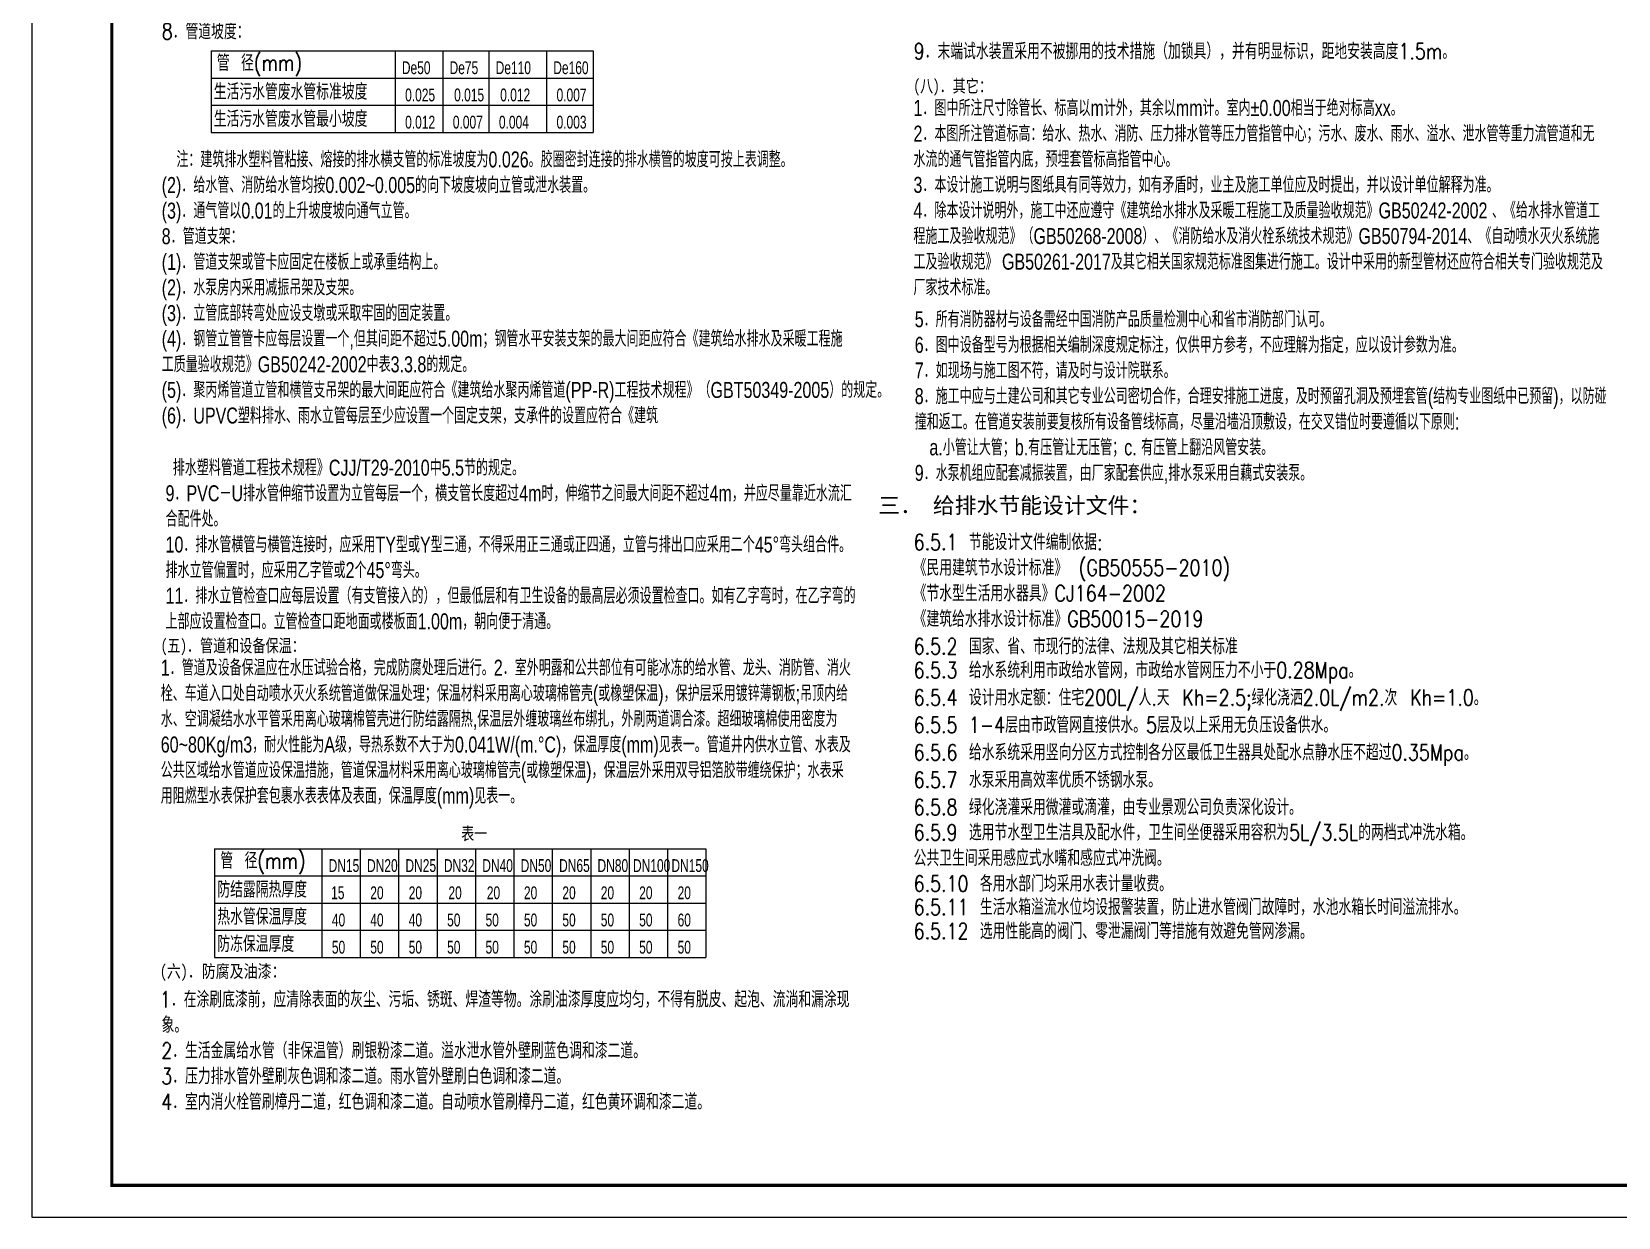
# Model space of a CAD drawing. Extents: x 1725261 to 1937680, y 860327 to 1571294.
# Drawn here: x 1791341 to 1840903, y 1279917 to 1316952 of the extents above; entities that cross this region are included whole.
import ezdxf

# ---------------------------------------------------------------- set-up
doc = ezdxf.new("R2010")
doc.units = 0
doc.header["$LTSCALE"] = 1000
doc.header["$MEASUREMENT"] = 0
for name, color, linetype in [('0s-水标注', 7, 'Continuous'), ('0s_水标注', 7, 'Continuous'), ('PUB_TEXT', 4, 'Continuous'), ('图框', 140, 'Continuous')]:
    doc.layers.add(name, color=color, linetype=linetype)
doc.styles.add('-黑体', font='simhei.ttf', dxfattribs={"width": 0.8})
doc.styles.add('HZ', font='TXT', dxfattribs={"bigfont": 'HZTXT'})
doc.styles.add('hztxt', font='a.shx', dxfattribs={"width": 0.75, "bigfont": 'hztxt.shx'})
doc.styles.add('SHZ', font='ros.shx', dxfattribs={"width": 0.7, "bigfont": 'hztxt.shx'})
doc.styles.add('图框字体', font='', dxfattribs={"width": 0.8})
doc.styles.get('图框字体').set_extended_font_data('SimSun')

# ---------------------------------------------------------------- blocks, each defined once
blk = doc.blocks.new('GDGDGRDGDRGDR')
at = {"layer": '图框'}
blk.add_lwpolyline([(148133, -148204), (190183, -148204), (190183, -118504), (148133, -118504)], close=True, dxfattribs=at)
at = {"layer": '图框', "const_width": 50}
blk.add_lwpolyline([(149383, -147704), (189683, -147704), (189683, -119004), (149383, -119004)], close=True, dxfattribs=at)

msp = doc.modelspace()

# ---------------------------------------------------------------- linework, layer by layer
at = {"layer": '0s_水标注'}
for p, q in [((1796942.8, 1316354.4), (1808881.7, 1316354.4)), ((1796942.8, 1316354.4), (1796942.8, 1313804.4)), ((1802691.7, 1316354.4), (1802691.7, 1313804.4)), ((1804181.7, 1316354.4), (1804181.7, 1313804.4)), ((1805621.7, 1316354.4), (1805621.7, 1313804.4)), ((1807421.7, 1316354.4), (1807421.7, 1313804.4)), ((1808881.7, 1316354.4), (1808881.7, 1313804.4)), ((1796942.8, 1315504.4), (1808881.7, 1315504.4)), ((1796942.8, 1314654.4), (1808881.7, 1314654.4)), ((1796942.8, 1313804.4), (1808881.7, 1313804.4)), ((1797054.6, 1291431), (1812403.5, 1291431)), ((1797054.6, 1291431), (1797054.6, 1288031)), ((1800403.5, 1291431), (1800403.5, 1288031)), ((1801603.5, 1291431), (1801603.5, 1288031)), ((1802803.5, 1291431), (1802803.5, 1288031)), ((1804003.5, 1291431), (1804003.5, 1288031)), ((1805203.5, 1291431), (1805203.5, 1288031)), ((1806403.5, 1291431), (1806403.5, 1288031)), ((1807603.5, 1291431), (1807603.5, 1288031)), ((1808803.5, 1291431), (1808803.5, 1288031)), ((1810003.5, 1291431), (1810003.5, 1288031)), ((1811203.5, 1291431), (1811203.5, 1288031)), ((1811203.5, 1291431), (1811203.5, 1288031)), ((1811203.5, 1291431), (1811203.5, 1288031)), ((1812403.5, 1291431), (1812403.5, 1288031)), ((1812403.5, 1291431), (1812403.5, 1288031)), ((1812403.5, 1291431), (1812403.5, 1288031)), ((1797054.6, 1290581), (1812403.5, 1290581)), ((1797054.6, 1289731), (1812403.5, 1289731)), ((1797054.6, 1288881), (1812403.5, 1288881)), ((1797054.6, 1288031), (1812403.5, 1288031))]:
    msp.add_line(p, q, dxfattribs=at)

# ---------------------------------------------------------------- block references
at = {"xscale": 2, "yscale": 2, "zscale": 2}
msp.add_blockref('GDGDGRDGDRGDR', (1495075.4, 1576325.5), dxfattribs=at)

# ---------------------------------------------------------------- texts
at = {"layer": '0s-水标注', "insert": (1817788.7, 1303239.5), "char_height": 500, "width": 14500, "attachment_point": 1, "style": 'HZ'}
msp.add_mtext('\\P{\\fSimHei|b0|i0|c134|p2;三． 给排水节能设计文件：}', dxfattribs=at)
at = {"layer": '0s_水标注'}
for s, height, style, width, p in [('8．管道坡度：', 500, 'HZ', 0.8, (1795401.2, 1316713.9)), ('管 径(mm)', 500, 'HZ', 0.8, (1797122.6, 1315729.6)), ('De50', 400, 'SHZ', 0.7, (1802903.7, 1315627.4)), ('De75', 400, 'SHZ', 0.7, (1804393.7, 1315627.4)), ('De110', 400, 'SHZ', 0.7, (1805833.7, 1315627.4)), ('De160', 400, 'SHZ', 0.7, (1807633.7, 1315627.4)), ('生活污水管废水管标准坡度', 500, 'HZ', 0.8, (1797027.6, 1314827.1)), ('0.025', 400, 'SHZ', 0.7, (1803005.6, 1314777.4)), ('0.015', 400, 'SHZ', 0.7, (1804536.2, 1314777.4)), ('0.012', 400, 'SHZ', 0.7, (1805976.2, 1314777.4)), ('0.007', 400, 'SHZ', 0.7, (1807735.6, 1314777.4)), ('生活污水管废水管最小坡度', 500, 'HZ', 0.8, (1797027.6, 1313977.1)), ('0.012', 400, 'SHZ', 0.7, (1803005.6, 1313927.4)), ('0.007', 400, 'SHZ', 0.7, (1804495.6, 1313927.4)), ('0.004', 400, 'SHZ', 0.7, (1805935.6, 1313927.4)), ('0.003', 400, 'SHZ', 0.7, (1807735.6, 1313927.4)), ('6.5.1 节能设计文件编制依据:', 500, 'HZ', 0.8, (1818890.8, 1300758.8)), ('《民用建筑节水设计标准》 (GB50555-2010)', 500, 'HZ', 0.8, (1818890.8, 1299958.8)), ('《节水型生活用水器具》CJ164-2002', 500, 'HZ', 0.8, (1818890.8, 1299158.8)), ('《建筑给水排水设计标准》GB50015-2019', 500, 'HZ', 0.8, (1818890.8, 1298358.8)), ('6.5.2 国家、省、市现行的法律、法规及其它相关标准 ', 500, 'HZ', 0.8, (1818890.8, 1297502.7)), ('6.5.3 给水系统利用市政给水管网，市政给水管网压力不小于0.28Mpa。', 500, 'HZ', 0.8, (1818890.8, 1296758.8)), ('6.5.6 给水系统采用竖向分区方式控制各分区最低卫生器具处配水点静水压不超过0.35Mpa。 ', 500, 'HZ', 0.8, (1818890.8, 1294190.4)), ('6.5.7 水泵采用高效率优质不锈钢水泵。 ', 500, 'HZ', 0.8, (1818890.8, 1293334.2)), ('6.5.8 绿化浇灌采用微灌或滴灌，由专业景观公司负责深化设计。 ', 500, 'HZ', 0.8, (1818890.8, 1292478.1)), ('6.5.9 选用节水型卫生洁具及配水件，卫生间坐便器采用容积为5L/3.5L的两档式冲洗水箱。', 500, 'HZ', 0.8, (1818890.8, 1291689.9)), ('管 径(mm)', 500, 'HZ', 0.8, (1797234.4, 1290806.1)), ('DN15', 400, 'SHZ', 0.7, (1800615.5, 1290704)), ('DN20', 400, 'SHZ', 0.7, (1801815.5, 1290704)), ('DN25', 400, 'SHZ', 0.7, (1803015.5, 1290704)), ('DN32', 400, 'SHZ', 0.7, (1804215.5, 1290704)), ('DN40', 400, 'SHZ', 0.7, (1805415.5, 1290704)), ('DN50', 400, 'SHZ', 0.7, (1806615.5, 1290704)), ('DN65', 400, 'SHZ', 0.7, (1807815.5, 1290704)), ('DN80', 400, 'SHZ', 0.7, (1809015.5, 1290704)), ('DN100', 400, 'SHZ', 0.7, (1810124.1, 1290704)), ('DN150', 400, 'SHZ', 0.7, (1811324.1, 1290704)), ('公共卫生间采用感应式水嘴和感应式冲洗阀。 ', 500, 'HZ', 0.8, (1818890.8, 1290889.9)), ('6.5.10 各用水部门均采用水表计量收费。', 500, 'HZ', 0.8, (1818890.8, 1290089.9)), ('防结露隔热厚度', 500, 'HZ', 0.8, (1797139.4, 1289903.7)), ('15', 400, 'SHZ', 0.7, (1800693.6, 1289854)), ('20', 400, 'SHZ', 0.7, (1801917.4, 1289854)), ('20', 400, 'SHZ', 0.7, (1803117.4, 1289854)), ('20', 400, 'SHZ', 0.7, (1804358, 1289854)), ('20', 400, 'SHZ', 0.7, (1805558, 1289854)), ('20', 400, 'SHZ', 0.7, (1806717.4, 1289854)), ('20', 400, 'SHZ', 0.7, (1807917.4, 1289854)), ('20', 400, 'SHZ', 0.7, (1809117.4, 1289854)), ('20', 400, 'SHZ', 0.7, (1810317.4, 1289854)), ('20', 400, 'SHZ', 0.7, (1811517.4, 1289854)), ('6.5.11 生活水箱溢流水位均设报警装置，防止进水管阀门故障时，水池水箱长时间溢流排水。 ', 500, 'HZ', 0.8, (1818890.8, 1289358.9)), ('热水管保温厚度', 500, 'HZ', 0.8, (1797139.4, 1289053.7)), ('40', 400, 'SHZ', 0.7, (1800717.4, 1289004)), ('40', 400, 'SHZ', 0.7, (1801917.4, 1289004)), ('40', 400, 'SHZ', 0.7, (1803117.4, 1289004)), ('50', 400, 'SHZ', 0.7, (1804317.4, 1289004)), ('50', 400, 'SHZ', 0.7, (1805517.4, 1289004)), ('50', 400, 'SHZ', 0.7, (1806717.4, 1289004)), ('50', 400, 'SHZ', 0.7, (1807917.4, 1289004)), ('50', 400, 'SHZ', 0.7, (1809117.4, 1289004)), ('50', 400, 'SHZ', 0.7, (1810317.4, 1289004)), ('60', 400, 'SHZ', 0.7, (1811517.4, 1289004)), ('6.5.12 选用性能高的阀门、零泄漏阀门等措施有效避免管网渗漏。', 500, 'HZ', 0.8, (1818890.8, 1288606.8)), ('防冻保温厚度', 500, 'HZ', 0.8, (1797139.4, 1288203.7)), ('50', 400, 'SHZ', 0.7, (1800717.4, 1288154)), ('50', 400, 'SHZ', 0.7, (1801917.4, 1288154)), ('50', 400, 'SHZ', 0.7, (1803117.4, 1288154)), ('50', 400, 'SHZ', 0.7, (1804317.4, 1288154)), ('50', 400, 'SHZ', 0.7, (1805517.4, 1288154)), ('50', 400, 'SHZ', 0.7, (1806717.4, 1288154)), ('50', 400, 'SHZ', 0.7, (1807917.4, 1288154)), ('50', 400, 'SHZ', 0.7, (1809117.4, 1288154)), ('50', 400, 'SHZ', 0.7, (1810317.4, 1288154)), ('50', 400, 'SHZ', 0.7, (1811517.4, 1288154)), ('(六)．防腐及油漆：', 400, '-黑体', 0.8, (1795343.7, 1287403.6)), ('1．在涂刷底漆前，应清除表面的灰尘、污垢、锈斑、焊渣等物。涂刷油漆厚度应均匀，不得有脱皮、起泡、流淌和漏涂现', 500, 'HZ', 0.8, (1795345.6, 1286473.1)), ('象。', 500, 'HZ', 0.8, (1795396.6, 1285673.1)), ('2．生活金属给水管（非保温管）刷银粉漆二道。溢水泄水管外壁刷蓝色调和漆二道。', 500, 'HZ', 0.8, (1795388.4, 1284873.1)), ('3．压力排水管外壁刷灰色调和漆二道。雨水管外壁刷白色调和漆二道。', 500, 'HZ', 0.8, (1795388.4, 1284073.1)), ('4．室内消火栓管刷樟丹二道，红色调和漆二道。自动喷水管刷樟丹二道，红色黄环调和漆二道。', 500, 'HZ', 0.8, (1795388.4, 1283273.1))]:
    msp.add_text(s, height=height, dxfattribs=dict(at, style=style, width=width)).set_placement(p)
at = {"layer": '0s_水标注', "color": 1, "style": 'HZ', "width": 0.8}
for s, p in [('9．末端试水装置采用不被挪用的技术措施（加锁具），并有明显标识，距地安装高度1.5m。', (1818892.8, 1316092)), ('6.5.4 设计用水定额：住宅200L/人.天\u3000Kh=2.5;绿化浇洒2.0L/m2.次\u3000Kh=1.0。', (1818890.8, 1295902.7)), ('6.5.5 1-4层由市政管网直接供水。5层及以上采用无负压设备供水。 ', (1818890.8, 1295046.5))]:
    msp.add_text(s, height=500, dxfattribs=at).set_placement(p)
at = {"layer": '0s_水标注', "char_height": 500, "width": 21570.464, "attachment_point": 1, "line_spacing_factor": 0.96, "style": 'hztxt'}
for s, insert in [('{\\fSimHei|b0|i0|c134|p2;\\H0.8x;\\C7;(八)．其它：\\P\\Fros,hztxt|c134;\\H1.25x;1．图中所注尺寸除管长、标高以m计外，其余以mm计。室内±0.00相当于绝对标高xx。\\P2．本图所注管道标高：给水、热水、消防、压力排水管等压力管指管中心；污水、废水、雨水、溢水、泄水管等重力流管道和无水流的通气管指管内底，预埋套管标高指管中心。\\P3．本设计施工说明与图纸具有同等效力，如有矛盾时，业主及施工单位应及时提出，并以设计单位解释为准。\\P4．除本设计说明外，施工中还应遵守《建筑给水排水及采暖工程施工及质量验收规范》GB50242-2002 、《给水排水管道工程施工及验收规范》（GB50268-2008）、《消防给水及消火栓系统技术规范》GB50794-2014、《自动喷水灭火系统施工及验收规范》 GB50261-2017及其它相关国家规范标准图集进行施工。设计中采用的新型管材还应符合相关专门验收规范及厂家技术标准。}', (1818885.8, 1315460.3)), ('\\pi458.3;注：建筑排水塑料管粘接、熔接的排水横支管的标准坡度为0.026。胶圈密封连接的排水横管的坡度可按上表调整。\\P\\pi0;(2)．给水管、消防给水管均按0.002~0.005的向下坡度坡向立管或泄水装置。\\P(3)．通气管以0.01的上升坡度坡向通气立管。\\P8．管道支架：\\P(1)．管道支架或管卡应固定在楼板上或承重结构上。\\P(2)．水泵房内采用减振吊架及支架。\\P(3)．立管底部转弯处应设支墩或采取牢固的固定装置。\\P(4)．钢管立管管卡应每层设置一个,但其间距不超过5.00m；钢管水平安装支架的最大间距应符合《建筑给水排水及采暖工程施工质量验收规范》GB50242-2002中表3.3.8的规定。\\P(5)．聚丙烯管道立管和横管支吊架的最大间距应符合《建筑给水聚丙烯管道(PP-R)工程技术规程》（GBT50349-2005）的规定。\\P(6)．UPVC塑料排水、雨水立管每层至少应设置一个固定支架，支承件的设置应符合《建筑', (1795401.2, 1313213.9)), ('\\pi458.3;{\\C7;\\P\\pi0;5．所有消防器材与设备需经中国消防产品质量检测中心和省市消防部门认可。\\P6．图中设备型号为根据相关编制深度规定标注，仅供甲方参考，不应理解为指定，应以设计参数为准。\\P7．如现场与施工图不符，请及时与设计院联系。\\P8．施工中应与土建公司和其它专业公司密切合作，合理安排施工进度，及时预留孔洞及预埋套管(结构专业图纸中已预留)，以防碰撞和返工。在管道安装前要复核所有设备管线标高，尽量沿墙沿顶敷设，在交叉错位时要遵循以下原则:\\P\\pi458.3;a.小管让大管；b.有压管让无压管；c. 有压管上翻沿风管安装。\\P\\pi0;9．水泵机组应配套减振装置，由厂家配套供应,排水泵采用自藕式安装泵。}', (1818925.5, 1309020.3)), ('{\\W1.22213; }排水塑料管道工程技术规程》CJJ/T29-2010中5.5节的规定。\\P9．PVC－U排水管伸缩节设置为立管每层一个，横支管长度超过4m时，伸缩节之间最大间距不超过4m，并应尽量靠近水流汇合配件处。\\P10．排水管横管与横管连接时，应采用TY型或Y型三通，不得采用正三通或正四通，立管与排出口应采用二个45°弯头组合件。排水立管偏置时，应采用乙字管或2个45°弯头。\\P11．排水立管检查口应每层设置（有支管接入的），但最低层和有卫生设备的最高层必须设置检查口。如有乙字弯时，在乙字弯的上部应设置检查口。立管检查口距地面或楼板面1.00m，朝向便于清通。', (1795521.2, 1303583.9)), ('{\\fSimHei|b0|i0|c134|p2;\\H0.8x;(五)．管道和设备保温：}\\P1．管道及设备保温应在水压试验合格，完成防腐处理后进行。2．室外明露和公共部位有可能冰冻的给水管、龙头、消防管、消火栓、车道入口处自动喷水灭火系统管道做保温处理；保温材料采用离心玻璃棉管壳(或橡塑保温)，保护层采用镀锌薄钢板;吊顶内给水、空调凝结水水平管采用离心玻璃棉管壳进行防结露隔热,保温层外缠玻璃丝布绑扎，外刷两道调合漆。超细玻璃棉使用密度为60~80Kg/m3，耐火性能为A级，导热系数不大于为0.041W/(m.°C)，保温厚度(mm)见表一。管道井内供水立管、水表及公共区域给水管道应设保温措施，管道保温材料采用离心玻璃棉管壳(或橡塑保温)，保温层外采用双导铝箔胶带缠绕保护；水表采用阻燃型水表保护套包裹水表表体及表面，保温厚度(mm)见表一。', (1795371.2, 1297975.6))]:
    msp.add_mtext(s, dxfattribs=dict(at, insert=insert))
at = {"layer": 'PUB_TEXT', "style": '图框字体', "width": 0.75}
msp.add_text('表一', height=400, dxfattribs=at).set_placement((1804755.7, 1291705.8))

doc.saveas('drawing.dxf')
